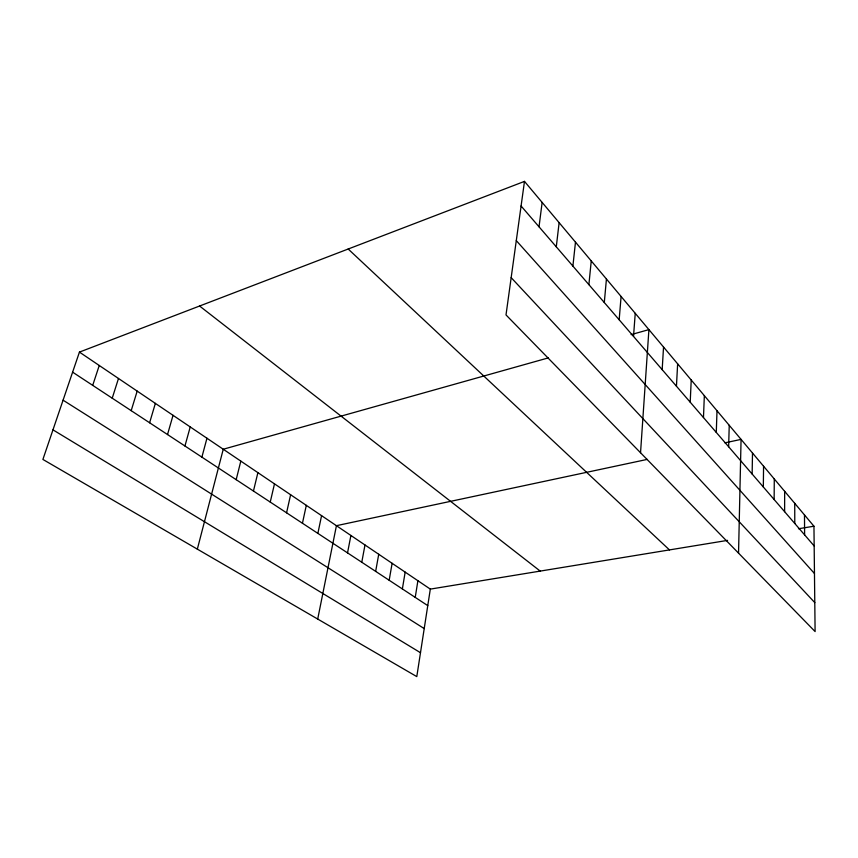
<?xml version="1.0" encoding="UTF-8"?>
<svg xmlns="http://www.w3.org/2000/svg" width="858" height="858" viewBox="0 0 858 858"><rect width="100%" height="100%" fill="white"/><g stroke="black" fill="none" stroke-linecap="round" stroke-linejoin="round"><path stroke-width="1.29" d="M784.62 511.7L784.662 491.334M774.141 499.549L774.281 478.968M763.33 487.001L763.566 466.205M752.144 474.034L752.498 453.024M738.545 553.131L741.065 439.393L724.903 442.846M728.646 446.761L729.236 425.311M716.28 432.421L717.009 410.735M703.474 417.567L704.343 395.656M690.207 402.177L691.226 380.03M676.447 386.218L677.638 363.835M662.172 369.659L663.545 347.05M640.54 452.734L648.916 329.622L631.08 334.631M633.515 336.411L635.242 313.342M619.165 319.766L621.095 296.482M604.3 302.531L606.434 279.022M588.888 284.641L591.248 260.918M572.897 266.087L575.482 242.149M556.284 246.825L559.126 222.662M539.028 226.802L542.138 202.424M524.485 181.392L506.006 314.929L815.1 631.563L813.952 526.222L524.485 181.392L79.44 352.102L42.9 459.438L416.795 676.608L430.319 589.114L79.44 352.102M415.229 597.383L417.9 580.716M402.37 588.931L405.169 572.114M389.178 580.265L392.117 563.298M375.654 571.374L378.732 554.257M361.776 562.247L364.993 544.98M347.533 552.884L350.901 535.467M317.707 619.058L336.433 525.686L647.264 459.395M317.878 533.386L321.568 515.647M302.445 523.241L306.306 505.341M286.572 512.805L290.615 494.744M270.249 502.08L274.485 483.848M253.453 491.044L257.893 472.64M236.175 479.676L240.819 461.111M197.34 549.141L223.252 449.238L548.38 357.872M201.887 457.142L206.96 438.234M184.942 445.999L190.229 426.93M167.524 434.545L173.037 415.315M149.614 422.769L155.362 403.378M131.188 410.66L137.183 391.109M112.226 398.198L118.49 378.475M92.707 385.36L99.249 365.487M430.319 589.114L727.584 540.379M798.455 528.753L813.952 526.222M52.971 429.847L420.495 652.713M63.074 400.182L424.217 628.592M72.608 372.147L427.767 605.63M199.582 306.016L540.218 571.096M348.176 249.013L669.455 549.903M511.164 277.649L814.789 602.616M516.291 240.626L814.467 573.519M521.074 205.984L814.167 545.967M804.482 514.939L804.622 534.899M794.733 503.324L794.776 523.477"/></g></svg>
